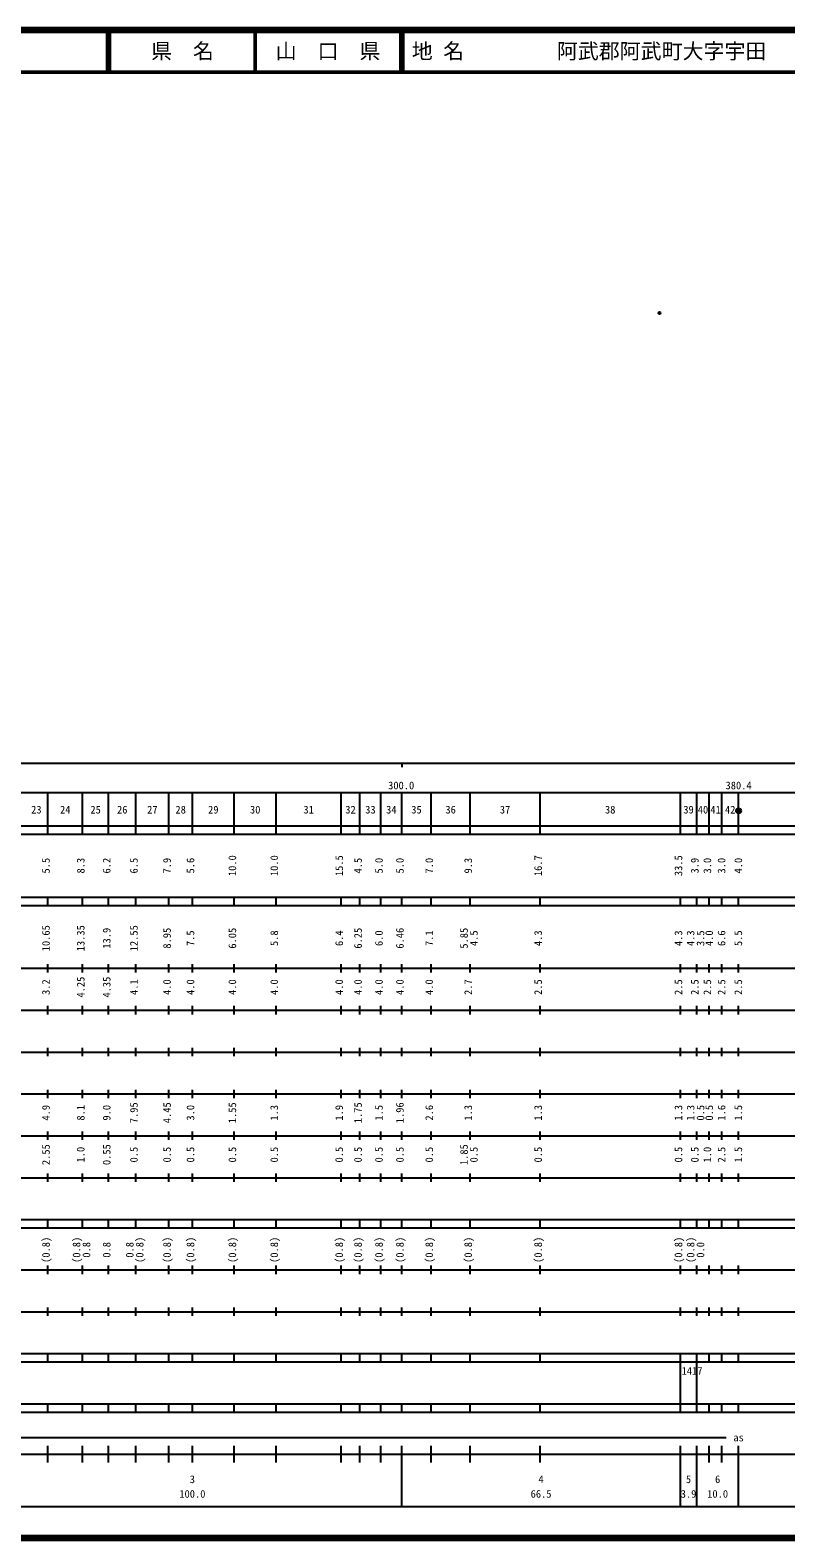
# Model space of a CAD drawing. Units: millimetres on the paper. Extents: x 40 to 680, y 20 to 380.
# Drawn here: x 279.3 to 459.7, y 20 to 380 of the extents above; entities that cross this region are included whole.
import ezdxf
from ezdxf.enums import TextEntityAlignment as Align

# ---------------------------------------------------------------- set-up
doc = ezdxf.new("R2010")
doc.units = ezdxf.units.MM
doc.header["$PDMODE"] = 32
doc.header["$PDSIZE"] = 0.5
doc.layers.add('M-OTRS', color=6, linetype='Continuous')
doc.layers.add('M-TTL-TXT', color=7, linetype='Continuous')
for name, color, linetype, lineweight in [('M-TTL', 2, 'Continuous', 140), ('M-TTL-BAND', 7, 'Continuous', 25), ('M-TTL-LINE', 7, 'Continuous', 50)]:
    doc.layers.add(name, color=color, linetype=linetype, lineweight=lineweight)
doc.styles.add('ＭＳ ゴシック', font='')
doc.styles.get('ＭＳ ゴシック').set_extended_font_data('MS Gothic')

msp = doc.modelspace()

# ---------------------------------------------------------------- hatches: boundary and pattern name
at = {"layer": 'M-TTL-BAND'}
msp.add_hatch(color=256, dxfattribs=at).paths.add_polyline_path([(449.01, 193.618), (449.009, 193.642), (449.008, 193.665), (449.006, 193.689), (449.002, 193.712), (448.998, 193.735), (448.993, 193.758), (448.987, 193.781), (448.98, 193.804), (448.973, 193.826), (448.964, 193.848), (448.955, 193.87), (448.944, 193.891), (448.933, 193.911), (448.921, 193.932), (448.909, 193.952), (448.895, 193.971), (448.881, 193.99), (448.866, 194.008), (448.85, 194.026), (448.834, 194.043), (448.817, 194.059), (448.799, 194.075), (448.781, 194.09), (448.762, 194.104), (448.743, 194.117), (448.723, 194.13), (448.703, 194.142), (448.682, 194.153), (448.661, 194.163), (448.639, 194.173), (448.617, 194.181), (448.595, 194.189), (448.573, 194.196), (448.55, 194.202), (448.527, 194.207), (448.504, 194.211), (448.48, 194.214), (448.457, 194.216), (448.433, 194.218), (448.41, 194.218), (448.386, 194.218), (448.363, 194.216), (448.339, 194.214), (448.316, 194.211), (448.293, 194.207), (448.27, 194.202), (448.247, 194.196), (448.224, 194.189), (448.202, 194.181), (448.18, 194.173), (448.158, 194.163), (448.137, 194.153), (448.117, 194.142), (448.096, 194.13), (448.076, 194.117), (448.057, 194.104), (448.038, 194.09), (448.02, 194.075), (448.002, 194.059), (447.985, 194.043), (447.969, 194.026), (447.953, 194.008), (447.938, 193.99), (447.924, 193.971), (447.911, 193.952), (447.898, 193.932), (447.886, 193.911), (447.875, 193.891), (447.865, 193.87), (447.855, 193.848), (447.847, 193.826), (447.839, 193.804), (447.832, 193.781), (447.826, 193.758), (447.821, 193.735), (447.817, 193.712), (447.814, 193.689), (447.812, 193.665), (447.81, 193.642), (447.81, 193.618), (447.81, 193.595), (447.812, 193.571), (447.814, 193.548), (447.817, 193.524), (447.821, 193.501), (447.826, 193.478), (447.832, 193.455), (447.839, 193.433), (447.847, 193.411), (447.855, 193.389), (447.865, 193.367), (447.875, 193.346), (447.886, 193.325), (447.898, 193.305), (447.911, 193.285), (447.924, 193.266), (447.938, 193.247), (447.953, 193.229), (447.969, 193.211), (447.985, 193.194), (448.002, 193.178), (448.02, 193.162), (448.038, 193.147), (448.057, 193.133), (448.076, 193.119), (448.096, 193.107), (448.117, 193.095), (448.137, 193.084), (448.158, 193.073), (448.18, 193.064), (448.202, 193.055), (448.224, 193.048), (448.247, 193.041), (448.27, 193.035), (448.293, 193.03), (448.316, 193.026), (448.339, 193.022), (448.363, 193.02), (448.386, 193.019), (448.41, 193.018), (448.433, 193.019), (448.457, 193.02), (448.48, 193.022), (448.504, 193.026), (448.527, 193.03), (448.55, 193.035), (448.573, 193.041), (448.595, 193.048), (448.617, 193.055), (448.639, 193.064), (448.661, 193.073), (448.682, 193.084), (448.703, 193.095), (448.723, 193.107), (448.743, 193.119), (448.762, 193.133), (448.781, 193.147), (448.799, 193.162), (448.817, 193.178), (448.834, 193.194), (448.85, 193.211), (448.866, 193.229), (448.881, 193.247), (448.895, 193.266), (448.909, 193.285), (448.921, 193.305), (448.933, 193.325), (448.944, 193.346), (448.955, 193.367), (448.964, 193.389), (448.973, 193.411), (448.98, 193.433), (448.987, 193.455), (448.993, 193.478), (448.998, 193.501), (449.002, 193.524), (449.006, 193.548), (449.008, 193.571), (449.009, 193.595)])

# ---------------------------------------------------------------- linework, layer by layer
at = {"layer": 'M-OTRS'}
msp.add_point((429.539, 312.467), dxfattribs=at)
at = {"layer": 'M-TTL'}
for p, q in [((680, 380), (40, 380)), ((40, 20), (680, 20))]:
    msp.add_line(p, q, dxfattribs=at)
at = {"layer": 'M-TTL-BAND'}
for p, q in [((40, 205), (579, 205)), ((368, 205), (368, 204)), ((68, 198), (579, 198)), ((283.5, 188), (283.5, 198)), ((291.8, 188), (291.8, 198)), ((298, 188), (298, 198)), ((304.5, 188), (304.5, 198)), ((312.4, 188), (312.4, 198)), ((318, 188), (318, 198)), ((328, 188), (328, 198)), ((338, 188), (338, 198)), ((353.5, 188), (353.5, 198)), ((358, 188), (358, 198)), ((363, 188), (363, 198)), ((368, 188), (368, 198)), ((375, 188), (375, 198)), ((384.3, 188), (384.3, 198)), ((401, 188), (401, 198)), ((434.5, 188), (434.5, 198)), ((438.4, 188), (438.4, 198)), ((441.4, 188), (441.4, 198)), ((444.4, 188), (444.4, 198)), ((448.4, 188), (448.4, 198)), ((40, 190), (579, 190)), ((40, 188), (579, 188)), ((40, 173), (579, 173)), ((283.5, 171), (283.5, 173)), ((291.8, 171), (291.8, 173)), ((298, 171), (298, 173)), ((304.5, 171), (304.5, 173)), ((312.4, 171), (312.4, 173)), ((318, 171), (318, 173)), ((328, 171), (328, 173)), ((338, 171), (338, 173)), ((353.5, 171), (353.5, 173)), ((358, 171), (358, 173)), ((363, 171), (363, 173)), ((368, 171), (368, 173)), ((375, 171), (375, 173)), ((384.3, 171), (384.3, 173)), ((401, 171), (401, 173)), ((434.5, 171), (434.5, 173)), ((438.4, 171), (438.4, 173)), ((441.4, 171), (441.4, 173)), ((444.4, 171), (444.4, 173)), ((448.4, 171), (448.4, 173)), ((40, 171), (579, 171)), ((40, 156), (579, 156)), ((283.5, 155), (283.5, 157)), ((291.8, 155), (291.8, 157)), ((298, 155), (298, 157)), ((304.5, 155), (304.5, 157)), ((312.4, 155), (312.4, 157)), ((318, 155), (318, 157)), ((328, 155), (328, 157)), ((338, 155), (338, 157)), ((353.5, 155), (353.5, 157)), ((358, 155), (358, 157)), ((363, 155), (363, 157)), ((368, 155), (368, 157)), ((375, 155), (375, 157)), ((384.3, 155), (384.3, 157)), ((401, 155), (401, 157)), ((434.5, 155), (434.5, 157)), ((438.4, 155), (438.4, 157)), ((441.4, 155), (441.4, 157)), ((444.4, 155), (444.4, 157)), ((448.4, 155), (448.4, 157)), ((46, 146), (579, 146)), ((283.5, 145), (283.5, 147)), ((291.8, 145), (291.8, 147)), ((298, 145), (298, 147)), ((304.5, 145), (304.5, 147)), ((312.4, 145), (312.4, 147)), ((318, 145), (318, 147)), ((328, 145), (328, 147)), ((338, 145), (338, 147)), ((353.5, 145), (353.5, 147)), ((358, 145), (358, 147)), ((363, 145), (363, 147)), ((368, 145), (368, 147)), ((375, 145), (375, 147)), ((384.3, 145), (384.3, 147)), ((401, 145), (401, 147)), ((434.5, 145), (434.5, 147)), ((438.4, 145), (438.4, 147)), ((441.4, 145), (441.4, 147)), ((444.4, 145), (444.4, 147)), ((448.4, 145), (448.4, 147)), ((283.5, 135), (283.5, 137)), ((291.8, 135), (291.8, 137)), ((298, 135), (298, 137)), ((304.5, 135), (304.5, 137)), ((312.4, 135), (312.4, 137)), ((318, 135), (318, 137)), ((328, 135), (328, 137)), ((338, 135), (338, 137)), ((353.5, 135), (353.5, 137)), ((358, 135), (358, 137)), ((363, 135), (363, 137)), ((368, 135), (368, 137)), ((375, 135), (375, 137)), ((384.3, 135), (384.3, 137)), ((401, 135), (401, 137)), ((434.5, 135), (434.5, 137)), ((438.4, 135), (438.4, 137)), ((441.4, 135), (441.4, 137)), ((444.4, 135), (444.4, 137)), ((448.4, 135), (448.4, 137)), ((52, 136), (579, 136)), ((46, 126), (579, 126)), ((283.5, 125), (283.5, 127)), ((291.8, 125), (291.8, 127)), ((298, 125), (298, 127)), ((304.5, 125), (304.5, 127)), ((312.4, 125), (312.4, 127)), ((318, 125), (318, 127)), ((328, 125), (328, 127)), ((338, 125), (338, 127)), ((353.5, 125), (353.5, 127)), ((358, 125), (358, 127)), ((363, 125), (363, 127)), ((368, 125), (368, 127)), ((375, 125), (375, 127)), ((384.3, 125), (384.3, 127)), ((401, 125), (401, 127)), ((434.5, 125), (434.5, 127)), ((438.4, 125), (438.4, 127)), ((441.4, 125), (441.4, 127)), ((444.4, 125), (444.4, 127)), ((448.4, 125), (448.4, 127)), ((52, 116), (579, 116)), ((283.5, 115), (283.5, 117)), ((291.8, 115), (291.8, 117)), ((298, 115), (298, 117)), ((304.5, 115), (304.5, 117)), ((312.4, 115), (312.4, 117)), ((318, 115), (318, 117)), ((328, 115), (328, 117)), ((338, 115), (338, 117)), ((353.5, 115), (353.5, 117)), ((358, 115), (358, 117)), ((363, 115), (363, 117)), ((368, 115), (368, 117)), ((375, 115), (375, 117)), ((384.3, 115), (384.3, 117)), ((401, 115), (401, 117)), ((434.5, 115), (434.5, 117)), ((438.4, 115), (438.4, 117)), ((441.4, 115), (441.4, 117)), ((444.4, 115), (444.4, 117)), ((448.4, 115), (448.4, 117)), ((46, 106), (579, 106)), ((283.5, 105), (283.5, 107)), ((291.8, 105), (291.8, 107)), ((298, 105), (298, 107)), ((304.5, 105), (304.5, 107)), ((312.4, 105), (312.4, 107)), ((318, 105), (318, 107)), ((328, 105), (328, 107)), ((338, 105), (338, 107)), ((353.5, 105), (353.5, 107)), ((358, 105), (358, 107)), ((363, 105), (363, 107)), ((368, 105), (368, 107)), ((375, 105), (375, 107)), ((384.3, 105), (384.3, 107)), ((401, 105), (401, 107)), ((434.5, 105), (434.5, 107)), ((438.4, 105), (438.4, 107)), ((441.4, 105), (441.4, 107)), ((444.4, 105), (444.4, 107)), ((448.4, 105), (448.4, 107)), ((40, 96), (579, 96)), ((40, 94), (579, 94)), ((283.5, 94), (283.5, 96)), ((291.8, 94), (291.8, 96)), ((298, 94), (298, 96)), ((304.5, 94), (304.5, 96)), ((312.4, 94), (312.4, 96)), ((318, 94), (318, 96)), ((328, 94), (328, 96)), ((338, 94), (338, 96)), ((353.5, 94), (353.5, 96)), ((358, 94), (358, 96)), ((363, 94), (363, 96)), ((368, 94), (368, 96)), ((375, 94), (375, 96)), ((384.3, 94), (384.3, 96)), ((401, 94), (401, 96)), ((434.5, 94), (434.5, 96)), ((438.4, 94), (438.4, 96)), ((441.4, 94), (441.4, 96)), ((444.4, 94), (444.4, 96)), ((448.4, 94), (448.4, 96)), ((49, 84), (579, 84)), ((283.5, 83), (283.5, 85)), ((291.8, 83), (291.8, 85)), ((298, 83), (298, 85)), ((304.5, 83), (304.5, 85)), ((312.4, 83), (312.4, 85)), ((318, 83), (318, 85)), ((328, 83), (328, 85)), ((338, 83), (338, 85)), ((353.5, 83), (353.5, 85)), ((358, 83), (358, 85)), ((363, 83), (363, 85)), ((368, 83), (368, 85)), ((375, 83), (375, 85)), ((384.3, 83), (384.3, 85)), ((401, 83), (401, 85)), ((434.5, 83), (434.5, 85)), ((438.4, 83), (438.4, 85)), ((441.4, 83), (441.4, 85)), ((444.4, 83), (444.4, 85)), ((448.4, 83), (448.4, 85)), ((40, 74), (579, 74)), ((283.5, 73), (283.5, 75)), ((291.8, 73), (291.8, 75)), ((298, 73), (298, 75)), ((304.5, 73), (304.5, 75)), ((312.4, 73), (312.4, 75)), ((318, 73), (318, 75)), ((328, 73), (328, 75)), ((338, 73), (338, 75)), ((353.5, 73), (353.5, 75)), ((358, 73), (358, 75)), ((363, 73), (363, 75)), ((368, 73), (368, 75)), ((375, 73), (375, 75)), ((384.3, 73), (384.3, 75)), ((401, 73), (401, 75)), ((434.5, 73), (434.5, 75)), ((438.4, 73), (438.4, 75)), ((441.4, 73), (441.4, 75)), ((444.4, 73), (444.4, 75)), ((448.4, 73), (448.4, 75)), ((40, 64), (579, 64)), ((40, 62), (579, 62)), ((283.5, 62), (283.5, 64)), ((291.8, 62), (291.8, 64)), ((298, 62), (298, 64)), ((304.5, 62), (304.5, 64)), ((312.4, 62), (312.4, 64)), ((318, 62), (318, 64)), ((328, 62), (328, 64)), ((338, 62), (338, 64)), ((353.5, 62), (353.5, 64)), ((358, 62), (358, 64)), ((363, 62), (363, 64)), ((368, 62), (368, 64)), ((375, 62), (375, 64)), ((384.3, 62), (384.3, 64)), ((401, 62), (401, 64)), ((434.5, 62), (434.5, 64)), ((434.5, 52), (434.5, 62)), ((438.4, 62), (438.4, 64)), ((438.4, 52), (438.4, 62)), ((441.4, 62), (441.4, 64)), ((444.4, 62), (444.4, 64)), ((448.4, 62), (448.4, 64)), ((40, 52), (579, 52)), ((283.5, 50), (283.5, 52)), ((291.8, 50), (291.8, 52)), ((298, 50), (298, 52)), ((304.5, 50), (304.5, 52)), ((312.4, 50), (312.4, 52)), ((318, 50), (318, 52)), ((328, 50), (328, 52)), ((338, 50), (338, 52)), ((353.5, 50), (353.5, 52)), ((358, 50), (358, 52)), ((363, 50), (363, 52)), ((368, 50), (368, 52)), ((375, 50), (375, 52)), ((384.3, 50), (384.3, 52)), ((401, 50), (401, 52)), ((434.5, 50), (434.5, 52)), ((438.4, 50), (438.4, 52)), ((441.4, 50), (441.4, 52)), ((444.4, 50), (444.4, 52)), ((448.4, 50), (448.4, 52)), ((40, 50), (579, 50)), ((71, 44), (445.4, 44)), ((40, 40), (579, 40)), ((283.5, 38), (283.5, 42)), ((291.8, 38), (291.8, 42)), ((298, 38), (298, 42)), ((304.5, 38), (304.5, 42)), ((312.4, 38), (312.4, 42)), ((318, 38), (318, 42)), ((328, 38), (328, 42)), ((338, 38), (338, 42)), ((353.5, 38), (353.5, 42)), ((358, 38), (358, 42)), ((363, 38), (363, 42)), ((368, 27.5), (368, 42)), ((375, 38), (375, 42)), ((384.3, 38), (384.3, 42)), ((401, 38), (401, 42)), ((434.5, 27.5), (434.5, 42)), ((438.4, 27.5), (438.4, 42)), ((441.4, 38), (441.4, 42)), ((444.4, 38), (444.4, 42)), ((448.4, 27.5), (448.4, 42)), ((68, 27.5), (579, 27.5))]:
    msp.add_line(p, q, dxfattribs=at)
msp.add_circle((448.41, 193.618), 0.6, dxfattribs=at)
at = {"layer": 'M-TTL-LINE'}
for p, q in [((297.75, 380), (297.75, 370)), ((298.25, 380), (298.25, 370)), ((333, 380), (333, 370)), ((367.75, 380), (367.75, 370)), ((368.25, 380), (368.25, 370)), ((40, 370), (680, 370))]:
    msp.add_line(p, q, dxfattribs=at)

# ---------------------------------------------------------------- texts
at = {"layer": 'M-TTL-BAND', "style": 'ＭＳ ゴシック'}
for s, p in [('300.0', (367.844, 198.195)), ('380.4', (448.4, 198.195)), ('23', (280.75, 192.405)), ('24', (287.65, 192.405)), ('25', (294.9, 192.405)), ('26', (301.25, 192.405)), ('27', (308.45, 192.405)), ('28', (315.2, 192.405)), ('29', (323, 192.405)), ('30', (333, 192.405)), ('31', (345.75, 192.405)), ('32', (355.75, 192.405)), ('33', (360.5, 192.405)), ('34', (365.5, 192.405)), ('35', (371.5, 192.405)), ('36', (379.65, 192.405)), ('37', (392.65, 192.405)), ('38', (417.75, 192.405)), ('39', (436.45, 192.405)), ('40', (439.9, 192.405)), ('41', (442.9, 192.405)), ('42', (446.4, 192.405)), ('as', (448.4, 42.5)), ('3', (318, 32.523)), ('4', (401.25, 32.523)), ('5', (436.45, 32.523)), ('6', (443.4, 32.523)), ('100.0', (318, 29.033)), ('66.5', (401.25, 29.033)), ('3.9', (436.45, 29.033)), ('10.0', (443.4, 29.033))]:
    msp.add_text(s, height=1.833, dxfattribs=at).set_placement(p, align=Align.BOTTOM_CENTER)
for s, p in [('5.5', (284.5, 180.5)), ('8.3', (292.8, 180.5)), ('6.2', (299, 180.5)), ('6.5', (305.5, 180.5)), ('7.9', (313.4, 180.5)), ('5.6', (319, 180.5)), ('10.0', (329, 180.5)), ('10.0', (339, 180.5)), ('15.5', (354.5, 180.5)), ('4.5', (359, 180.5)), ('5.0', (364, 180.5)), ('5.0', (369, 180.5)), ('7.0', (376, 180.5)), ('9.3', (385.3, 180.5)), ('16.7', (402, 180.5)), ('33.5', (435.5, 180.5)), ('3.9', (439.4, 180.5)), ('3.0', (442.4, 180.5)), ('3.0', (445.793, 180.5)), ('4.0', (449.793, 180.5)), ('10.65', (284.5, 163.174)), ('13.35', (292.8, 163.174)), ('12.55', (305.5, 163.174)), ('13.9', (299, 163.174)), ('8.95', (313.4, 163.174)), ('7.5', (319, 163.174)), ('6.05', (329, 163.174)), ('5.8', (339, 163.174)), ('6.4', (354.5, 163.174)), ('6.25', (359, 163.174)), ('6.0', (364, 163.174)), ('6.46', (369, 163.174)), ('7.1', (376, 163.174)), ('5.85', (384.3, 163.174)), ('4.5', (386.67, 163.174)), ('4.3', (402, 163.174)), ('4.3', (435.5, 163.174)), ('4.3', (438.4, 163.174)), ('3.5', (440.77, 163.174)), ('4.0', (442.846, 163.174)), ('6.6', (445.793, 163.174)), ('5.5', (449.793, 163.174)), ('3.2', (284.5, 151.5)), ('4.25', (292.8, 151.5)), ('4.35', (299, 151.5)), ('4.1', (305.5, 151.5)), ('4.0', (313.4, 151.5)), ('4.0', (319, 151.5)), ('4.0', (329, 151.5)), ('4.0', (339, 151.5)), ('4.0', (354.5, 151.5)), ('4.0', (359, 151.5)), ('4.0', (364, 151.5)), ('4.0', (369, 151.5)), ('4.0', (376, 151.5)), ('2.7', (385.3, 151.5)), ('2.5', (402, 151.5)), ('2.5', (435.5, 151.5)), ('2.5', (439.4, 151.5)), ('2.5', (442.4, 151.5)), ('2.5', (445.793, 151.5)), ('2.5', (449.793, 151.5)), ('4.9', (284.5, 121.5)), ('8.1', (292.8, 121.5)), ('9.0', (299, 121.5)), ('7.95', (305.5, 121.5)), ('4.45', (313.4, 121.5)), ('3.0', (319, 121.5)), ('1.55', (329, 121.5)), ('1.3', (339, 121.5)), ('1.9', (354.5, 121.5)), ('1.75', (359, 121.5)), ('1.5', (364, 121.5)), ('1.96', (369, 121.5)), ('2.6', (376, 121.5)), ('1.3', (385.3, 121.5)), ('1.3', (402, 121.5)), ('1.3', (435.5, 121.5)), ('1.3', (438.4, 121.5)), ('0.5', (440.77, 121.5)), ('0.5', (442.846, 121.5)), ('1.6', (445.793, 121.5)), ('1.5', (449.793, 121.5)), ('2.55', (284.5, 111.5)), ('1.0', (292.8, 111.5)), ('0.55', (299, 111.5)), ('0.5', (305.5, 111.5)), ('0.5', (313.4, 111.5)), ('0.5', (319, 111.5)), ('0.5', (329, 111.5)), ('0.5', (339, 111.5)), ('0.5', (354.5, 111.5)), ('0.5', (359, 111.5)), ('0.5', (364, 111.5)), ('0.5', (369, 111.5)), ('0.5', (376, 111.5)), ('1.85', (384.3, 111.5)), ('0.5', (386.67, 111.5)), ('0.5', (402, 111.5)), ('0.5', (435.5, 111.5)), ('0.5', (439.4, 111.5)), ('1.0', (442.4, 111.5)), ('2.5', (445.793, 111.5)), ('1.5', (449.793, 111.5)), ('(0.8)', (284.5, 88.764)), ('(0.8)', (291.8, 88.764)), ('0.8', (294.17, 88.764)), ('0.8', (299, 88.764)), ('0.8', (304.5, 88.764)), ('(0.8)', (306.87, 88.764)), ('(0.8)', (313.4, 88.764)), ('(0.8)', (319, 88.764)), ('(0.8)', (329, 88.764)), ('(0.8)', (339, 88.764)), ('(0.8)', (354.5, 88.764)), ('(0.8)', (359, 88.764)), ('(0.8)', (364, 88.764)), ('(0.8)', (369, 88.764)), ('(0.8)', (376, 88.764)), ('(0.8)', (385.3, 88.764)), ('(0.8)', (402, 88.764)), ('(0.8)', (435.5, 88.764)), ('(0.8)', (438.4, 88.764)), ('0.0', (440.753, 88.764))]:
    msp.add_text(s, height=1.833, rotation=90, dxfattribs=at).set_placement(p, align=Align.BOTTOM_CENTER)
msp.add_text('1417', height=1.833, dxfattribs=at).set_placement((434.799, 58.405), align=Align.BOTTOM_LEFT)
at = {"layer": 'M-TTL-TXT', "style": 'ＭＳ ゴシック'}
for s, p in [('県\u3000名', (315.625, 375)), ('山\u3000口\u3000県', (350.375, 375))]:
    msp.add_text(s, height=3.666, dxfattribs=at).set_placement(p, align=Align.MIDDLE_CENTER)
for s, p in [('地 名', (370.38, 375)), ('阿武郡阿武町大字宇田', (405.024, 375))]:
    msp.add_text(s, height=3.666, dxfattribs=at).set_placement(p, align=Align.MIDDLE_LEFT)

doc.saveas('drawing.dxf')
